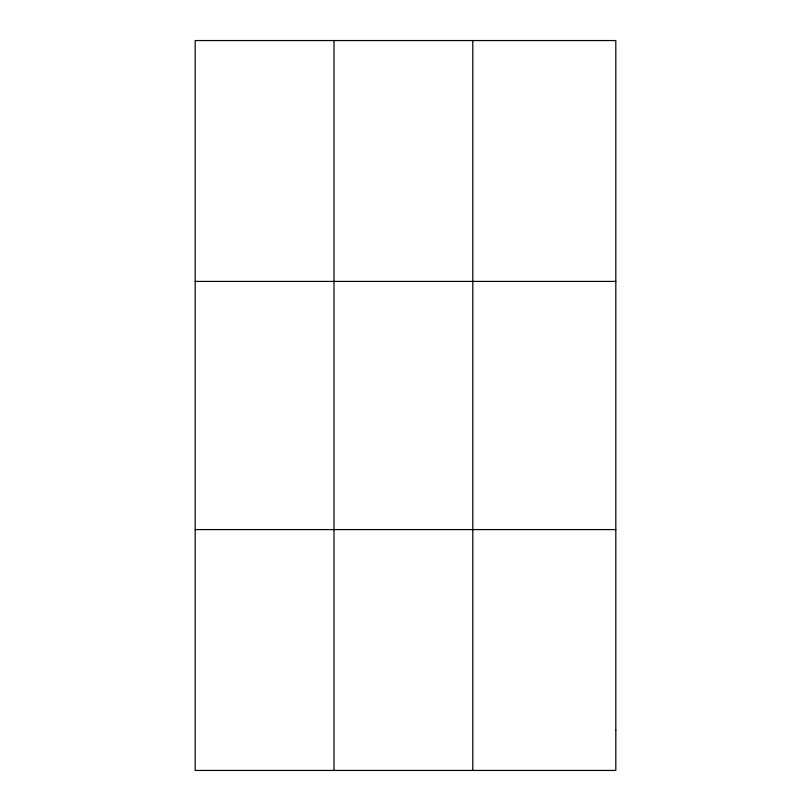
<?xml version="1.0" encoding="UTF-8"?>
<svg xmlns="http://www.w3.org/2000/svg" width="811" height="811" viewBox="0 0 811 811"><rect width="100%" height="100%" fill="white"/><g stroke="black" fill="none" stroke-linecap="round" stroke-linejoin="round"><path stroke-width="1.22" d="M333.99 770.45L333.99 40.55M472.803 770.45L472.803 40.55M195.187 281.417L615.813 281.417M195.187 529.583L615.813 529.583M615.813 730.305L615.813 770.45L195.187 770.45L195.187 40.55L615.813 40.55L615.813 730.305"/></g></svg>
